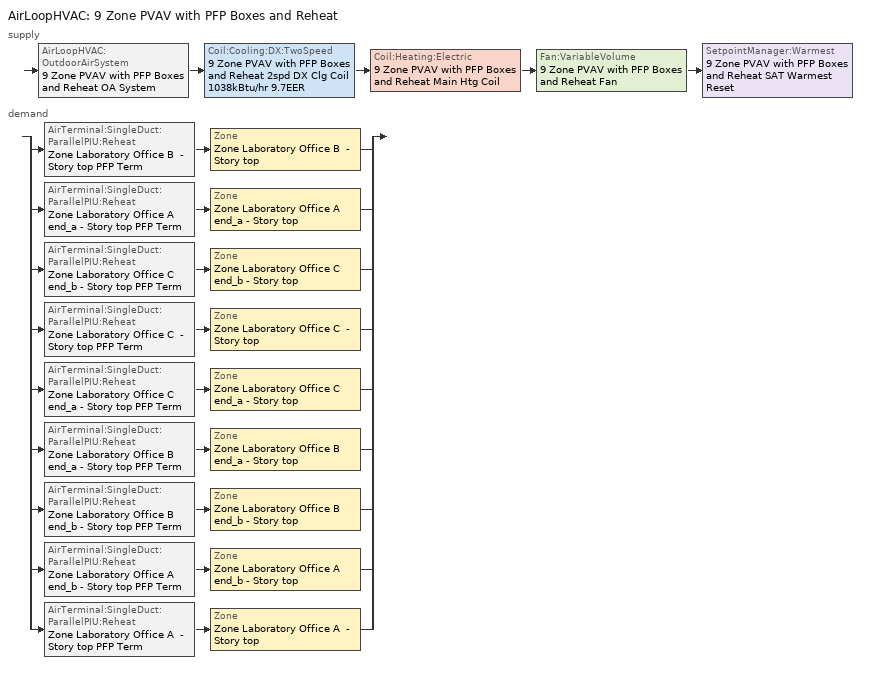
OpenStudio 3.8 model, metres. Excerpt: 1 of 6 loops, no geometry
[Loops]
AirLoopHVAC '9 Zone PVAV with PFP Boxes and Reheat'
 supply: AirLoopHVAC:OutdoorAirSystem '9 Zone PVAV with PFP Boxes and Reheat OA System' > Coil:Cooling:DX:TwoSpeed '9 Zone PVAV with PFP Boxes and Reheat 2spd DX Clg Coil 1038kBtu/hr 9.7EER' > Coil:Heating:Electric '9 Zone PVAV with PFP Boxes and Reheat Main Htg Coil' > Fan:VariableVolume '9 Zone PVAV with PFP Boxes and Reheat Fan' > SetpointManager:Warmest '9 Zone PVAV with PFP Boxes and Reheat SAT Warmest Reset'
 demand: split
  | AirTerminal:SingleDuct:ParallelPIU:Reheat 'Zone Laboratory Office B  - Story top PFP Term' > Zone 'Zone Laboratory Office B  - Story top'
  | AirTerminal:SingleDuct:ParallelPIU:Reheat 'Zone Laboratory Office A end_a - Story top PFP Term' > Zone 'Zone Laboratory Office A end_a - Story top'
  | AirTerminal:SingleDuct:ParallelPIU:Reheat 'Zone Laboratory Office C end_b - Story top PFP Term' > Zone 'Zone Laboratory Office C end_b - Story top'
  | AirTerminal:SingleDuct:ParallelPIU:Reheat 'Zone Laboratory Office C  - Story top PFP Term' > Zone 'Zone Laboratory Office C  - Story top'
  | AirTerminal:SingleDuct:ParallelPIU:Reheat 'Zone Laboratory Office C end_a - Story top PFP Term' > Zone 'Zone Laboratory Office C end_a - Story top'
  | AirTerminal:SingleDuct:ParallelPIU:Reheat 'Zone Laboratory Office B end_a - Story top PFP Term' > Zone 'Zone Laboratory Office B end_a - Story top'
  | AirTerminal:SingleDuct:ParallelPIU:Reheat 'Zone Laboratory Office B end_b - Story top PFP Term' > Zone 'Zone Laboratory Office B end_b - Story top'
  | AirTerminal:SingleDuct:ParallelPIU:Reheat 'Zone Laboratory Office A end_b - Story top PFP Term' > Zone 'Zone Laboratory Office A end_b - Story top'
  | AirTerminal:SingleDuct:ParallelPIU:Reheat 'Zone Laboratory Office A  - Story top PFP Term' > Zone 'Zone Laboratory Office A  - Story top'
[Sizing:Zone] Zone Cooling Design Supply Air Temperature Input Method=SupplyAirTemperature; Zone Cooling Design Supply Air Temperature {C}=12.7778; Zone Cooling Design Supply Air Temperature Difference {deltaC}=11.11; Zone Heating Design Supply Air Temperature Input Method=SupplyAirTemperature; Zone Heating Design Supply Air Temperature {C}=40; Zone Heating Design Supply Air Temperature Difference {deltaC}=11.11; Zone Cooling Design Supply Air Humidity Ratio {kg-H2O/kg-air}=0.0085; Zone Heating Design Supply Air Humidity Ratio {kg-H2O/kg-air}=0.008; Cooling Design Air Flow Method=DesignDay; Heating Design Air Flow Method=DesignDay; Account for Dedicated Outdoor Air System=No; Dedicated Outdoor Air System Control Strategy=NeutralSupplyAir; Dedicated Outdoor Air Low Setpoint Temperature for Design {C}=autosize; Dedicated Outdoor Air High Setpoint Temperature for Design {C}=autosize; Zone Load Sizing Method=Sensible Load Only No Latent Load; Zone Latent Cooling Design Supply Air Humidity Ratio Input Method=HumidityRatioDifference; Zone Cooling Design Supply Air Humidity Ratio Difference {kgWater/kgDryAir}=0.005; Zone Latent Heating Design Supply Air Humidity Ratio Input Method=HumidityRatioDifference; Zone Humidification Design Supply Air Humidity Ratio Difference {kgWater/kgDryAir}=0.005
Zone Laboratory Office A end_a - Story top; Zone Laboratory Office B end_a - Story top; Zone Laboratory Office C end_a - Story top; Zone Laboratory Office A  - Story top; Zone Laboratory Office B  - Story top; Zone Laboratory Office C  - Story top; Zone Laboratory Office A end_b - Story top; Zone Laboratory Office B end_b - Story top; Zone Laboratory Office C end_b - Story top
[Zone equipment]
Zone Laboratory Office A end_a - Story top: Zone Laboratory Office A end_a - Story top PFP Term
Zone Laboratory Office B end_a - Story top: Zone Laboratory Office B end_a - Story top PFP Term
Zone Laboratory Office C end_a - Story top: Zone Laboratory Office C end_a - Story top PFP Term
Zone Laboratory Office A  - Story top: Zone Laboratory Office A  - Story top PFP Term
Zone Laboratory Office B  - Story top: Zone Laboratory Office B  - Story top PFP Term
Zone Laboratory Office C  - Story top: Zone Laboratory Office C  - Story top PFP Term
Zone Laboratory Office A end_b - Story top: Zone Laboratory Office A end_b - Story top PFP Term
Zone Laboratory Office B end_b - Story top: Zone Laboratory Office B end_b - Story top PFP Term
Zone Laboratory Office C end_b - Story top: Zone Laboratory Office C end_b - Story top PFP Term
[AirLoopHVAC]
9 Zone PVAV with PFP Boxes and Reheat: Availability Schedule=9 Zone PVAV with PFP Boxes and Reheat Occ Sch; Design Supply Air Flow Rate {m3/s}=autosize; Design Return Air Flow Fraction of Supply Air Flow=1
[Sizing:System]
9 Zone PVAV with PFP Boxes and Reheat: Type of Load to Size On=Sensible; Design Outdoor Air Flow Rate {m3/s}=2.07905; Central Heating Maximum System Air Flow Ratio=0.3; Preheat Design Temperature {C}=7.22222; Preheat Design Humidity Ratio {kg-H2O/kg-Air}=0.008; Precool Design Temperature {C}=12.7778; Precool Design Humidity Ratio {kg-H2O/kg-Air}=0.008; Central Cooling Design Supply Air Temperature {C}=12.7778; Central Heating Design Supply Air Temperature {C}=12.7778; Sizing Option=Coincident; 100% Outdoor Air in Cooling=No; 100% Outdoor Air in Heating=No; Central Cooling Design Supply Air Humidity Ratio {kg-H2O/kg-Air}=0.0085; Central Heating Design Supply Air Humidity Ratio {kg-H2O/kg-Air}=0.008; Cooling Design Air Flow Method=DesignDay; Heating Design Air Flow Method=DesignDay; System Outdoor Air Method=ZoneSum; Zone Maximum Outdoor Air Fraction=1; Cooling Supply Air Flow Rate Per Floor Area {m3/s-m2}=0.00996765; Cooling Fraction of Autosized Cooling Supply Air Flow Rate=1; Cooling Supply Air Flow Rate Per Unit Cooling Capacity {m3/s-W}=3.94755e-05; Heating Supply Air Flow Rate Per Floor Area {m3/s-m2}=0.00996765; Heating Fraction of Autosized Heating Supply Air Flow Rate=1; Heating Fraction of Autosized Cooling Supply Air Flow Rate=1; Heating Supply Air Flow Rate Per Unit Heating Capacity {m3/s-W}=3.15882e-05; Cooling Design Capacity Method=CoolingDesignCapacity; Cooling Design Capacity {W}=autosize; Cooling Design Capacity Per Floor Area {W/m2}=234.7; Fraction of Autosized Cooling Design Capacity=1; Heating Design Capacity Method=HeatingDesignCapacity; Heating Design Capacity {W}=autosize; Heating Design Capacity Per Floor Area {W/m2}=157; Fraction of Autosized Heating Design Capacity=1; Central Cooling Capacity Control Method=OnOff; Occupant Diversity=autosize
[Fan:VariableVolume]
9 Zone PVAV with PFP Boxes and Reheat Fan: Availability Schedule=Always On Discrete; Fan Total Efficiency=0.6175; Pressure Rise {Pa}=1389.92; Maximum Flow Rate {m3/s}=Autosize; Fan Power Minimum Flow Rate Input Method=Fraction; Fan Power Minimum Flow Fraction=0.25; Fan Power Minimum Air Flow Rate {m3/s}=0; Motor Efficiency=0.95; Motor In Airstream Fraction=1; Fan Power Coefficient 1=0.04076; Fan Power Coefficient 2=0.0881; Fan Power Coefficient 3=-0.0729; Fan Power Coefficient 4=0.9437; Fan Power Coefficient 5=0
[Coil:Heating:Electric] Availability Schedule=Always On Discrete; Efficiency=1
9 Zone PVAV with PFP Boxes and Reheat Main Htg Coil; Zone Laboratory Office B  - Story top Electric Reheat Coil; Zone Laboratory Office A end_a - Story top Electric Reheat Coil; Zone Laboratory Office C end_b - Story top Electric Reheat Coil; Zone Laboratory Office C  - Story top Electric Reheat Coil; Zone Laboratory Office C end_a - Story top Electric Reheat Coil; Zone Laboratory Office B end_a - Story top Electric Reheat Coil; Zone Laboratory Office B end_b - Story top Electric Reheat Coil; Zone Laboratory Office A end_b - Story top Electric Reheat Coil; Zone Laboratory Office A  - Story top Electric Reheat Coil
[Coil:Cooling:DX:TwoSpeed]
9 Zone PVAV with PFP Boxes and Reheat 2spd DX Clg Coil 1038kBtu/hr 9.7EER: Availability Schedule=Always On Discrete; Rated High Speed Total Cooling Capacity {W}=Autosize; Rated High Speed Sensible Heat Ratio=Autosize; Rated High Speed COP {W/W}=3.36681; Rated High Speed Air Flow Rate {m3/s}=Autosize; Rated High Speed Evaporator Fan Power Per Volume Flow Rate 2017 {W/(m3/s)}=773.3; Rated High Speed Evaporator Fan Power Per Volume Flow Rate 2023 {W/(m3/s)}=934.4; Unit Internal Static Air Pressure {Pa}=773.3; Total Cooling Capacity Function of Temperature Curve=PSZ-AC_Unitary_PackagecoolCapFT; Total Cooling Capacity Function of Flow Fraction Curve=PSZ-AC_Unitary_PackagecoolFFF; Energy Input Ratio Function of Temperature Curve=PSZ-AC DX Unitary Package EIRFT; Energy Input Ratio Function of Flow Fraction Curve=PSZ-AC_Unitary_PackagecoolEIRFFF; Part Load Fraction Correlation Curve=PSZ-AC_Unitary_PackagecoolPLR; Rated Low Speed Total Cooling Capacity {W}=Autosize; Rated Low Speed Sensible Heat Ratio=0.69; Rated Low Speed COP {W/W}=3.36681; Rated Low Speed Air Flow Rate {m3/s}=Autosize; Rated Low Speed Evaporator Fan Power Per Volume Flow Rate 2017 {W/(m3/s)}=773.3; Rated Low Speed Evaporator Fan Power Per Volume Flow Rate 2023 {W/(m3/s)}=934.4; Low Speed Total Cooling Capacity Function of Temperature Curve=PSZ-AC_Unitary_PackagecoolCapFT; Low Speed Energy Input Ratio Function of Temperature Curve=PSZ-AC DX Unitary Package EIRFT; Condenser Type=AirCooled; Minimum Outdoor Dry-Bulb Temperature for Compressor Operation {C}=-25; High Speed Evaporative Condenser Effectiveness=0.9; High Speed Evaporative Condenser Air Flow Rate {m3/s}=Autosize; High Speed Evaporative Condenser Pump Rated Power Consumption {W}=Autosize; Low Speed Evaporative Condenser Effectiveness=0.9; Low Speed Evaporative Condenser Air Flow Rate {m3/s}=Autosize; Low Speed Evaporative Condenser Pump Rated Power Consumption {W}=Autosize; Basin Heater Capacity {W/K}=0; Basin Heater Setpoint Temperature {C}=2
[Controller:OutdoorAir]
9 Zone PVAV with PFP Boxes and Reheat OA Controller: Minimum Outdoor Air Flow Rate {m3/s}=autosize; Maximum Outdoor Air Flow Rate {m3/s}=Autosize; Economizer Control Type=DifferentialDryBulb; Economizer Control Action Type=ModulateFlow; Lockout Type=LockoutWithHeating; Minimum Limit Type=FixedMinimum; Minimum Outdoor Air Schedule=9 Zone PVAV with PFP Boxes and Reheat Occ Sch; Controller Mechanical Ventilation=9 Zone PVAV with PFP Boxes and Reheat Vent Controller; High Humidity Control=No; Heat Recovery Bypass Control Type=BypassWhenWithinEconomizerLimits; Economizer Operation Staging=InterlockedWithMechanicalCooling
[Controller:MechanicalVentilation]
9 Zone PVAV with PFP Boxes and Reheat Vent Controller: Availability Schedule=Always On Discrete; System Outdoor Air Method=ZoneSum
[AirLoopHVAC:OutdoorAirSystem]
9 Zone PVAV with PFP Boxes and Reheat OA System: Controller=9 Zone PVAV with PFP Boxes and Reheat OA Controller
[Fan:ConstantVolume] Availability Schedule=9 Zone PVAV with PFP Boxes and Reheat Occ Sch; Fan Total Efficiency=0.4675; Pressure Rise {Pa}=0; Maximum Flow Rate {m3/s}=AutoSize; Motor Efficiency=0.85; Motor In Airstream Fraction=1
Zone Laboratory Office B  - Story top PFP Term Fan; Zone Laboratory Office A end_a - Story top PFP Term Fan; Zone Laboratory Office C end_b - Story top PFP Term Fan; Zone Laboratory Office C  - Story top PFP Term Fan; Zone Laboratory Office C end_a - Story top PFP Term Fan; Zone Laboratory Office B end_a - Story top PFP Term Fan; Zone Laboratory Office B end_b - Story top PFP Term Fan; Zone Laboratory Office A end_b - Story top PFP Term Fan; Zone Laboratory Office A  - Story top PFP Term Fan
[AirTerminal:SingleDuct:ParallelPIU:Reheat] Availability Schedule=Always On Discrete; Maximum Primary Air Flow Rate {m3/s}=Autosize; Maximum Secondary Air Flow Rate {m3/s}=Autosize; Minimum Primary Air Flow Fraction=Autosize; Fan On Flow Fraction=Autosize; Maximum Hot Water or Steam Flow Rate {m3/s}=Autosize; Minimum Hot Water or Steam Flow Rate {m3/s}=0; Convergence Tolerance=0.001
Name | Fan | Reheat Coil
Zone Laboratory Office B  - Story top PFP Term | Zone Laboratory Office B  - Story top PFP Term Fan | Zone Laboratory Office B  - Story top Electric Reheat Coil
Zone Laboratory Office A end_a - Story top PFP Term | Zone Laboratory Office A end_a - Story top PFP Term Fan | Zone Laboratory Office A end_a - Story top Electric Reheat Coil
Zone Laboratory Office C end_b - Story top PFP Term | Zone Laboratory Office C end_b - Story top PFP Term Fan | Zone Laboratory Office C end_b - Story top Electric Reheat Coil
Zone Laboratory Office C  - Story top PFP Term | Zone Laboratory Office C  - Story top PFP Term Fan | Zone Laboratory Office C  - Story top Electric Reheat Coil
Zone Laboratory Office C end_a - Story top PFP Term | Zone Laboratory Office C end_a - Story top PFP Term Fan | Zone Laboratory Office C end_a - Story top Electric Reheat Coil
Zone Laboratory Office B end_a - Story top PFP Term | Zone Laboratory Office B end_a - Story top PFP Term Fan | Zone Laboratory Office B end_a - Story top Electric Reheat Coil
Zone Laboratory Office B end_b - Story top PFP Term | Zone Laboratory Office B end_b - Story top PFP Term Fan | Zone Laboratory Office B end_b - Story top Electric Reheat Coil
Zone Laboratory Office A end_b - Story top PFP Term | Zone Laboratory Office A end_b - Story top PFP Term Fan | Zone Laboratory Office A end_b - Story top Electric Reheat Coil
Zone Laboratory Office A  - Story top PFP Term | Zone Laboratory Office A  - Story top PFP Term Fan | Zone Laboratory Office A  - Story top Electric Reheat Coil
[SetpointManager:Warmest]
9 Zone PVAV with PFP Boxes and Reheat SAT Warmest Reset: Control Variable=Temperature; Minimum Setpoint Temperature {C}=12.7778; Maximum Setpoint Temperature {C}=15.5556; Strategy=MaximumTemperature; Setpoint Node or NodeList=9 Zone PVAV with PFP Boxes and Reheat Supply Outlet Node
[Schedule:Constant]
Always On Discrete: Value=1
[Schedule:Ruleset]
9 Zone PVAV with PFP Boxes and Reheat Occ Sch: Default Day Schedule=9 Zone PVAV with PFP Boxes and Reheat Occ Sch Default; Summer Design Day Schedule=9 Zone PVAV with PFP Boxes and Reheat Occ Sch Summer Design Day; Winter Design Day Schedule=9 Zone PVAV with PFP Boxes and Reheat Occ Sch Winter Design Day
[Schedule:Day]
9 Zone PVAV with PFP Boxes and Reheat Occ Sch Default: 7, 0, 0, 18, 0, 1, 24, 0, 0
9 Zone PVAV with PFP Boxes and Reheat Occ Sch Winter Design Day; 9 Zone PVAV with PFP Boxes and Reheat Occ Sch Summer Design Day: 24, 0, 1
Schedule Day 48: 8, 0, 0, 12, 0, 1, 24, 0, 0
Schedule Day 49: 24, 0, 0
[Schedule:Rule] Schedule Ruleset=9 Zone PVAV with PFP Boxes and Reheat Occ Sch; Date Specification Type=DateRange; Start Month=1; End Month=12
Name | Rule Order | Day Schedule | Apply Saturday | Start Day | End Day | Apply Sunday
Schedule Rule 34 | 1 | Schedule Day 48 | Yes | 4 | 26
Schedule Rule 35 | 0 | Schedule Day 49 |  | 5 | 27 | Yes
[Curve:Biquadratic] Minimum Value of x=12.77778; Maximum Value of x=23.88889; Minimum Value of y=21.11111; Maximum Value of y=46.11111
Name | Coefficient1 Constant | Coefficient2 x | Coefficient3 x**2 | Coefficient4 y | Coefficient5 y**2 | Coefficient6 x*y
PSZ-AC_Unitary_PackagecoolCapFT | 0.766956 | 0.0107756 | -4.14703e-05 | 0.00134961 | -0.000261144 | 0.000457488
PSZ-AC DX Unitary Package EIRFT | 0.297145 | 0.0430933 | -0.000748766 | 0.00597727 | 0.000482112 | -0.000956448
[Curve:Quadratic]
Name | Coefficient1 Constant | Coefficient2 x | Coefficient3 x**2 | Minimum Value of x | Maximum Value of x
PSZ-AC_Unitary_PackagecoolFFF | 0.8 | 0.2 | 0 | 0.5 | 1.5
PSZ-AC_Unitary_PackagecoolEIRFFF | 1.156 | -0.1816 | 0.0256 | 0.5 | 1.5
PSZ-AC_Unitary_PackagecoolPLR | 0.75 | 0.25 | 0 | 0 | 1
